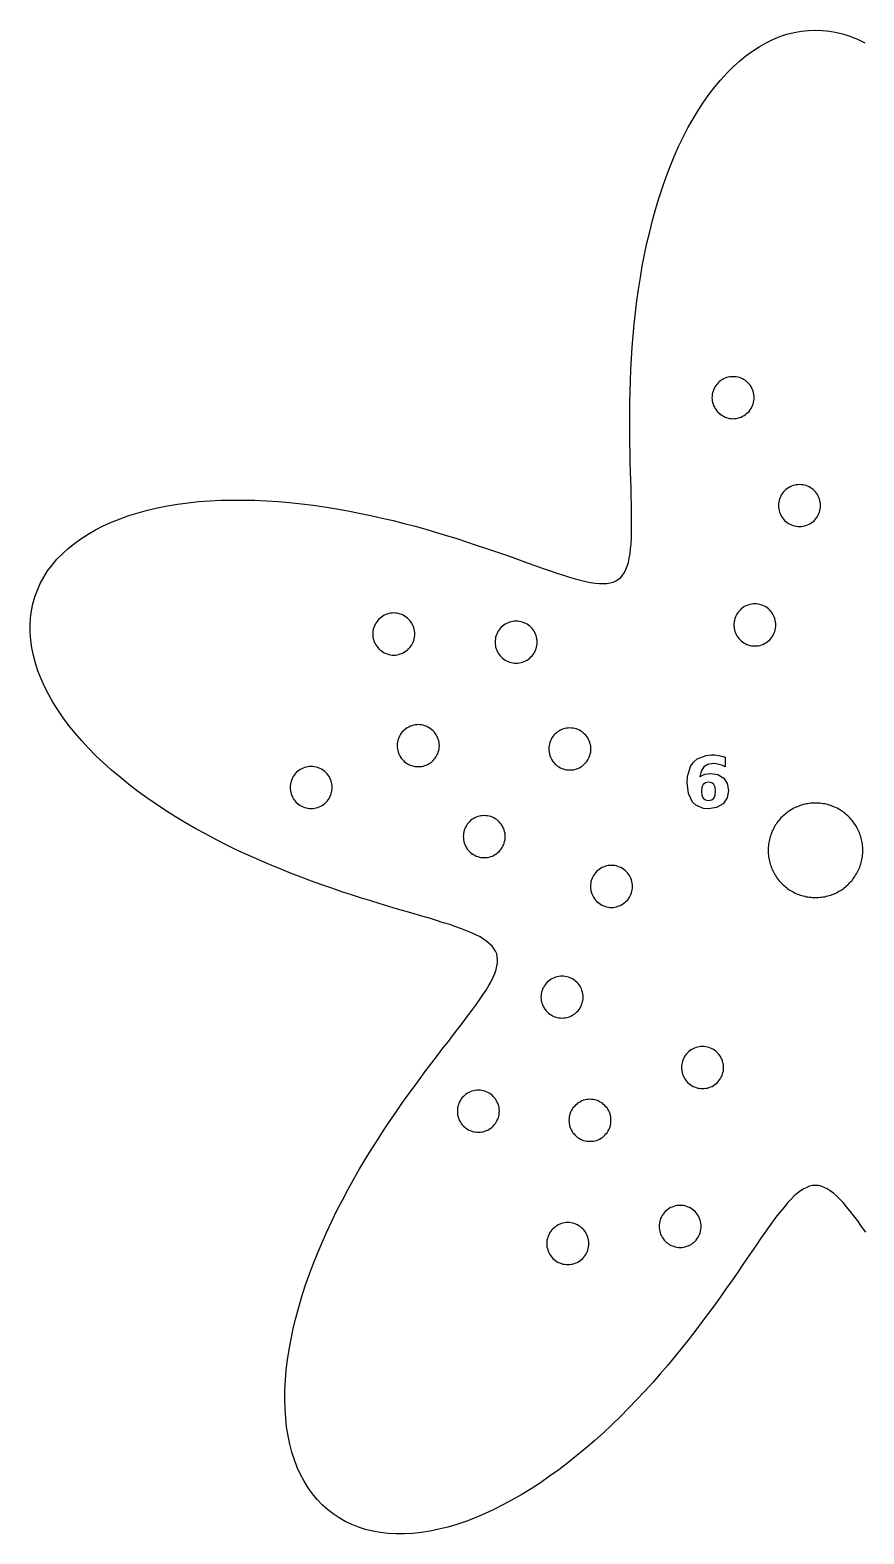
# Model space of a CAD drawing. Header units: millimetres. Extents: x 0 to 471, y 12 to 280.
# Drawn here: x 240.6 to 296.1, y 179.8 to 280 of the extents above; entities that cross this region are included whole.
import ezdxf

# ---------------------------------------------------------------- set-up
doc = ezdxf.new("R2010")
doc.units = ezdxf.units.MM
doc.layers.add('CUT', color=1, linetype='Continuous')
doc.layers.add('ENGRAVE', color=7, linetype='Continuous')

msp = doc.modelspace()

# ---------------------------------------------------------------- linework, layer by layer
at = {"layer": 'CUT'}
msp.add_lwpolyline([(296.26, 199.88), (295.99, 200.27), (295.73, 200.63), (295.47, 200.97), (295.23, 201.29), (294.99, 201.58), (294.76, 201.85), (294.54, 202.09), (294.32, 202.3), (294.11, 202.49), (293.9, 202.64), (293.7, 202.77), (293.5, 202.87), (293.3, 202.95), (293.11, 202.99), (292.91, 203), (292.72, 202.99), (292.52, 202.95), (292.33, 202.87), (292.13, 202.77), (291.92, 202.64), (291.72, 202.49), (291.5, 202.3), (291.29, 202.09), (291.07, 201.85), (290.84, 201.58), (290.6, 201.29), (290.35, 200.97), (290.1, 200.63), (289.84, 200.27), (289.56, 199.88), (289.28, 199.48), (288.99, 199.05), (288.68, 198.6), (288.36, 198.14), (288.03, 197.66), (287.69, 197.16), (287.34, 196.65), (286.97, 196.12), (286.59, 195.58), (286.2, 195.04), (285.79, 194.48), (285.37, 193.92), (284.94, 193.35), (284.49, 192.77), (284.03, 192.19), (283.56, 191.61), (283.08, 191.03), (282.58, 190.44), (282.07, 189.87), (281.55, 189.29), (281.02, 188.72), (280.47, 188.16), (279.92, 187.6), (279.36, 187.05), (278.79, 186.52), (278.21, 186), (277.62, 185.49), (277.02, 184.99), (276.42, 184.51), (275.81, 184.05), (275.2, 183.61), (274.59, 183.18), (273.97, 182.78), (273.35, 182.4), (272.72, 182.04), (272.1, 181.7), (271.48, 181.39), (270.86, 181.1), (270.25, 180.84), (269.63, 180.61), (269.03, 180.41), (268.42, 180.23), (267.83, 180.08), (267.24, 179.96), (266.66, 179.87), (266.1, 179.81), (265.54, 179.77), (264.99, 179.77), (264.46, 179.8), (263.94, 179.86), (263.44, 179.95), (262.95, 180.07), (262.48, 180.22), (262.03, 180.4), (261.59, 180.6), (261.18, 180.84), (260.78, 181.11), (260.41, 181.4), (260.05, 181.72), (259.72, 182.07), (259.41, 182.45), (259.12, 182.85), (258.86, 183.28), (258.62, 183.73), (258.4, 184.2), (258.21, 184.7), (258.04, 185.22), (257.9, 185.76), (257.78, 186.32), (257.69, 186.9), (257.63, 187.49), (257.58, 188.1), (257.57, 188.73), (257.57, 189.37), (257.61, 190.03), (257.66, 190.69), (257.74, 191.37), (257.85, 192.06), (257.98, 192.75), (258.12, 193.46), (258.3, 194.16), (258.49, 194.88), (258.7, 195.59), (258.93, 196.31), (259.19, 197.03), (259.46, 197.75), (259.74, 198.47), (260.05, 199.19), (260.36, 199.9), (260.7, 200.61), (261.04, 201.32), (261.4, 202.01), (261.77, 202.7), (262.15, 203.39), (262.53, 204.06), (262.93, 204.72), (263.33, 205.38), (263.73, 206.02), (264.14, 206.65), (264.55, 207.26), (264.96, 207.86), (265.36, 208.45), (265.77, 209.02), (266.18, 209.58), (266.58, 210.13), (266.97, 210.65), (267.35, 211.17), (267.73, 211.66), (268.1, 212.14), (268.46, 212.6), (268.8, 213.05), (269.13, 213.47), (269.44, 213.89), (269.74, 214.28), (270.03, 214.66), (270.29, 215.02), (270.54, 215.37), (270.76, 215.7), (270.97, 216.02), (271.15, 216.32), (271.31, 216.6), (271.44, 216.88), (271.55, 217.13), (271.64, 217.38), (271.7, 217.61), (271.74, 217.83), (271.74, 218.04), (271.72, 218.24), (271.68, 218.43), (271.6, 218.61), (271.5, 218.79), (271.37, 218.95), (271.21, 219.11), (271.03, 219.26), (270.81, 219.41), (270.57, 219.56), (270.3, 219.7), (270.01, 219.83), (269.68, 219.97), (269.33, 220.11), (268.95, 220.24), (268.55, 220.38), (268.12, 220.51), (267.67, 220.66), (267.2, 220.8), (266.7, 220.95), (266.18, 221.1), (265.64, 221.26), (265.08, 221.42), (264.5, 221.59), (263.91, 221.77), (263.3, 221.96), (262.67, 222.15), (262.02, 222.36), (261.37, 222.57), (260.7, 222.8), (260.03, 223.03), (259.34, 223.28), (258.65, 223.54), (257.95, 223.81), (257.25, 224.09), (256.54, 224.38), (255.83, 224.69), (255.12, 225), (254.42, 225.33), (253.71, 225.68), (253.01, 226.03), (252.32, 226.4), (251.63, 226.77), (250.96, 227.17), (250.29, 227.57), (249.63, 227.98), (248.99, 228.4), (248.37, 228.84), (247.76, 229.28), (247.16, 229.74), (246.59, 230.2), (246.03, 230.67), (245.5, 231.16), (244.99, 231.64), (244.5, 232.14), (244.04, 232.64), (243.6, 233.14), (243.19, 233.65), (242.8, 234.17), (242.45, 234.69), (242.12, 235.21), (241.83, 235.73), (241.56, 236.25), (241.33, 236.77), (241.12, 237.29), (240.95, 237.81), (240.82, 238.32), (240.71, 238.83), (240.64, 239.34), (240.6, 239.84), (240.6, 240.33), (240.63, 240.82), (240.69, 241.3), (240.79, 241.77), (240.92, 242.23), (241.09, 242.67), (241.28, 243.11), (241.51, 243.54), (241.77, 243.95), (242.07, 244.34), (242.39, 244.73), (242.75, 245.09), (243.13, 245.45), (243.55, 245.78), (243.99, 246.1), (244.46, 246.4), (244.95, 246.69), (245.47, 246.95), (246.02, 247.2), (246.59, 247.43), (247.18, 247.64), (247.79, 247.83), (248.42, 248), (249.08, 248.15), (249.75, 248.29), (250.43, 248.4), (251.13, 248.49), (251.85, 248.57), (252.57, 248.62), (253.31, 248.66), (254.06, 248.68), (254.81, 248.68), (255.58, 248.66), (256.34, 248.63), (257.12, 248.58), (257.89, 248.51), (258.67, 248.43), (259.45, 248.33), (260.22, 248.22), (261, 248.1), (261.77, 247.96), (262.53, 247.81), (263.29, 247.65), (264.05, 247.48), (264.79, 247.31), (265.52, 247.12), (266.25, 246.93), (266.96, 246.73), (267.66, 246.52), (268.34, 246.32), (269.02, 246.11), (269.67, 245.9), (270.31, 245.68), (270.94, 245.47), (271.54, 245.26), (272.13, 245.06), (272.7, 244.86), (273.25, 244.66), (273.78, 244.47), (274.29, 244.29), (274.78, 244.12), (275.24, 243.95), (275.69, 243.8), (276.12, 243.66), (276.52, 243.54), (276.91, 243.42), (277.27, 243.33), (277.61, 243.25), (277.93, 243.19), (278.23, 243.14), (278.52, 243.11), (278.78, 243.11), (279.02, 243.12), (279.24, 243.16), (279.44, 243.21), (279.62, 243.29), (279.79, 243.4), (279.94, 243.52), (280.07, 243.67), (280.19, 243.85), (280.29, 244.05), (280.38, 244.27), (280.45, 244.52), (280.51, 244.8), (280.56, 245.1), (280.6, 245.42), (280.63, 245.77), (280.65, 246.15), (280.67, 246.55), (280.67, 246.97), (280.67, 247.42), (280.66, 247.89), (280.66, 248.39), (280.64, 248.91), (280.63, 249.45), (280.61, 250.01), (280.59, 250.59), (280.58, 251.2), (280.56, 251.82), (280.55, 252.46), (280.54, 253.12), (280.54, 253.79), (280.54, 254.48), (280.55, 255.18), (280.56, 255.9), (280.59, 256.63), (280.62, 257.37), (280.66, 258.12), (280.71, 258.87), (280.77, 259.63), (280.84, 260.4), (280.92, 261.17), (281.02, 261.95), (281.13, 262.72), (281.25, 263.5), (281.38, 264.27), (281.53, 265.04), (281.69, 265.8), (281.87, 266.56), (282.06, 267.31), (282.26, 268.05), (282.48, 268.78), (282.72, 269.5), (282.97, 270.21), (283.23, 270.9), (283.51, 271.57), (283.8, 272.23), (284.1, 272.86), (284.42, 273.48), (284.76, 274.08), (285.1, 274.65), (285.46, 275.2), (285.83, 275.72), (286.21, 276.22), (286.61, 276.69), (287.01, 277.13), (287.43, 277.55), (287.85, 277.93), (288.28, 278.28), (288.72, 278.6), (289.17, 278.89), (289.62, 279.15), (290.08, 279.37), (290.55, 279.57), (291.01, 279.72), (291.49, 279.84), (291.96, 279.93), (292.44, 279.98), (292.91, 280), (293.39, 279.98), (293.87, 279.93), (294.34, 279.84), (294.81, 279.72), (295.28, 279.57), (295.75, 279.37), (296.21, 279.15)], dxfattribs=at)
for points in [[(288.79, 255.18), (288.81, 255.28), (288.82, 255.39), (288.82, 255.5), (288.82, 255.61), (288.81, 255.72), (288.79, 255.83), (288.76, 255.94), (288.72, 256.04), (288.67, 256.14), (288.62, 256.24), (288.56, 256.33), (288.49, 256.41), (288.41, 256.49), (288.33, 256.57), (288.25, 256.64), (288.16, 256.7), (288.06, 256.75), (287.96, 256.8), (287.86, 256.84), (287.75, 256.87), (287.64, 256.89), (287.53, 256.9), (287.42, 256.9), (287.32, 256.9), (287.21, 256.89), (287.1, 256.87), (286.99, 256.84), (286.89, 256.8), (286.79, 256.75), (286.69, 256.7), (286.6, 256.64), (286.52, 256.57), (286.43, 256.49), (286.36, 256.41), (286.29, 256.33), (286.23, 256.24), (286.18, 256.14), (286.13, 256.04), (286.09, 255.94), (286.06, 255.83), (286.04, 255.72), (286.03, 255.61), (286.02, 255.5), (286.03, 255.39), (286.04, 255.28), (286.06, 255.18), (286.09, 255.07), (286.13, 254.97), (286.18, 254.87), (286.23, 254.77), (286.29, 254.68), (286.36, 254.59), (286.43, 254.51), (286.52, 254.44), (286.6, 254.37), (286.69, 254.31), (286.79, 254.26), (286.89, 254.21), (286.99, 254.17), (287.1, 254.14), (287.21, 254.12), (287.32, 254.11), (287.42, 254.1), (287.53, 254.11), (287.64, 254.12), (287.75, 254.14), (287.86, 254.17), (287.96, 254.21), (288.06, 254.26), (288.16, 254.31), (288.25, 254.37), (288.33, 254.44), (288.41, 254.51), (288.49, 254.59), (288.56, 254.68), (288.62, 254.77), (288.67, 254.87), (288.72, 254.97), (288.76, 255.07), (288.79, 255.18)], [(293.18, 247.88), (293.21, 247.98), (293.23, 248.09), (293.25, 248.2), (293.25, 248.31), (293.25, 248.42), (293.23, 248.53), (293.21, 248.64), (293.18, 248.74), (293.14, 248.84), (293.1, 248.94), (293.04, 249.04), (292.98, 249.13), (292.92, 249.22), (292.84, 249.3), (292.76, 249.37), (292.67, 249.44), (292.58, 249.5), (292.49, 249.56), (292.39, 249.6), (292.28, 249.64), (292.18, 249.67), (292.07, 249.69), (291.96, 249.7), (291.85, 249.71), (291.74, 249.7), (291.63, 249.69), (291.52, 249.67), (291.42, 249.64), (291.32, 249.6), (291.22, 249.56), (291.12, 249.5), (291.03, 249.44), (290.94, 249.37), (290.86, 249.3), (290.79, 249.22), (290.72, 249.13), (290.66, 249.04), (290.6, 248.94), (290.56, 248.84), (290.52, 248.74), (290.49, 248.64), (290.47, 248.53), (290.46, 248.42), (290.45, 248.31), (290.46, 248.2), (290.47, 248.09), (290.49, 247.98), (290.52, 247.88), (290.56, 247.77), (290.6, 247.67), (290.66, 247.58), (290.72, 247.49), (290.79, 247.4), (290.86, 247.32), (290.94, 247.24), (291.03, 247.18), (291.12, 247.11), (291.22, 247.06), (291.32, 247.02), (291.42, 246.98), (291.52, 246.95), (291.63, 246.93), (291.74, 246.91), (291.85, 246.91), (291.96, 246.91), (292.07, 246.93), (292.18, 246.95), (292.28, 246.98), (292.39, 247.02), (292.49, 247.06), (292.58, 247.11), (292.67, 247.18), (292.76, 247.24), (292.84, 247.32), (292.92, 247.4), (292.98, 247.49), (293.04, 247.58), (293.1, 247.67), (293.14, 247.77), (293.18, 247.88)], [(290.21, 239.92), (290.24, 240.03), (290.26, 240.13), (290.27, 240.24), (290.28, 240.35), (290.27, 240.46), (290.26, 240.57), (290.24, 240.68), (290.21, 240.79), (290.17, 240.89), (290.12, 240.99), (290.07, 241.08), (290.01, 241.18), (289.94, 241.26), (289.87, 241.34), (289.79, 241.42), (289.7, 241.49), (289.61, 241.55), (289.51, 241.6), (289.41, 241.65), (289.31, 241.68), (289.2, 241.71), (289.09, 241.74), (288.99, 241.75), (288.88, 241.75), (288.77, 241.75), (288.66, 241.74), (288.55, 241.71), (288.44, 241.68), (288.34, 241.65), (288.24, 241.6), (288.14, 241.55), (288.05, 241.49), (287.97, 241.42), (287.89, 241.34), (287.81, 241.26), (287.74, 241.18), (287.68, 241.08), (287.63, 240.99), (287.58, 240.89), (287.54, 240.79), (287.51, 240.68), (287.49, 240.57), (287.48, 240.46), (287.48, 240.35), (287.48, 240.24), (287.49, 240.13), (287.51, 240.03), (287.54, 239.92), (287.58, 239.82), (287.63, 239.72), (287.68, 239.62), (287.74, 239.53), (287.81, 239.44), (287.89, 239.36), (287.97, 239.29), (288.05, 239.22), (288.14, 239.16), (288.24, 239.11), (288.34, 239.06), (288.44, 239.02), (288.55, 238.99), (288.66, 238.97), (288.77, 238.96), (288.88, 238.95), (288.99, 238.96), (289.09, 238.97), (289.2, 238.99), (289.31, 239.02), (289.41, 239.06), (289.51, 239.11), (289.61, 239.16), (289.7, 239.22), (289.79, 239.29), (289.87, 239.36), (289.94, 239.44), (290.01, 239.53), (290.07, 239.62), (290.12, 239.72), (290.17, 239.82), (290.21, 239.92)], [(266.15, 239.32), (266.18, 239.42), (266.21, 239.53), (266.22, 239.64), (266.22, 239.75), (266.22, 239.86), (266.21, 239.97), (266.18, 240.08), (266.15, 240.18), (266.12, 240.28), (266.07, 240.38), (266.02, 240.48), (265.96, 240.57), (265.89, 240.66), (265.81, 240.74), (265.73, 240.81), (265.65, 240.88), (265.55, 240.94), (265.46, 241), (265.36, 241.04), (265.26, 241.08), (265.15, 241.11), (265.04, 241.13), (264.93, 241.14), (264.82, 241.15), (264.71, 241.14), (264.6, 241.13), (264.5, 241.11), (264.39, 241.08), (264.29, 241.04), (264.19, 241), (264.09, 240.94), (264, 240.88), (263.91, 240.81), (263.83, 240.74), (263.76, 240.66), (263.69, 240.57), (263.63, 240.48), (263.58, 240.38), (263.53, 240.28), (263.49, 240.18), (263.46, 240.08), (263.44, 239.97), (263.43, 239.86), (263.42, 239.75), (263.43, 239.64), (263.44, 239.53), (263.46, 239.42), (263.49, 239.32), (263.53, 239.21), (263.58, 239.11), (263.63, 239.02), (263.69, 238.93), (263.76, 238.84), (263.83, 238.76), (263.91, 238.68), (264, 238.62), (264.09, 238.56), (264.19, 238.5), (264.29, 238.46), (264.39, 238.42), (264.5, 238.39), (264.6, 238.37), (264.71, 238.35), (264.82, 238.35), (264.93, 238.35), (265.04, 238.37), (265.15, 238.39), (265.26, 238.42), (265.36, 238.46), (265.46, 238.5), (265.55, 238.56), (265.65, 238.62), (265.73, 238.68), (265.81, 238.76), (265.89, 238.84), (265.96, 238.93), (266.02, 239.02), (266.07, 239.11), (266.12, 239.21), (266.15, 239.32)], [(274.3, 238.77), (274.33, 238.88), (274.36, 238.99), (274.37, 239.1), (274.37, 239.21), (274.37, 239.32), (274.36, 239.43), (274.33, 239.53), (274.3, 239.64), (274.27, 239.74), (274.22, 239.84), (274.17, 239.94), (274.11, 240.03), (274.04, 240.12), (273.96, 240.2), (273.88, 240.27), (273.8, 240.34), (273.7, 240.4), (273.61, 240.46), (273.51, 240.5), (273.41, 240.54), (273.3, 240.57), (273.19, 240.59), (273.08, 240.6), (272.97, 240.61), (272.86, 240.6), (272.75, 240.59), (272.65, 240.57), (272.54, 240.54), (272.44, 240.5), (272.34, 240.46), (272.24, 240.4), (272.15, 240.34), (272.06, 240.27), (271.98, 240.2), (271.91, 240.12), (271.84, 240.03), (271.78, 239.94), (271.73, 239.84), (271.68, 239.74), (271.64, 239.64), (271.61, 239.53), (271.59, 239.43), (271.58, 239.32), (271.57, 239.21), (271.58, 239.1), (271.59, 238.99), (271.61, 238.88), (271.64, 238.77), (271.68, 238.67), (271.73, 238.57), (271.78, 238.48), (271.84, 238.38), (271.91, 238.3), (271.98, 238.22), (272.06, 238.14), (272.15, 238.07), (272.24, 238.01), (272.34, 237.96), (272.44, 237.91), (272.54, 237.88), (272.65, 237.85), (272.75, 237.82), (272.86, 237.81), (272.97, 237.81), (273.08, 237.81), (273.19, 237.82), (273.3, 237.85), (273.41, 237.88), (273.51, 237.91), (273.61, 237.96), (273.7, 238.01), (273.8, 238.07), (273.88, 238.14), (273.96, 238.22), (274.04, 238.3), (274.11, 238.38), (274.17, 238.48), (274.22, 238.57), (274.27, 238.67), (274.3, 238.77)], [(267.79, 231.87), (267.82, 231.98), (267.84, 232.09), (267.85, 232.2), (267.86, 232.31), (267.85, 232.42), (267.84, 232.53), (267.82, 232.63), (267.79, 232.74), (267.75, 232.84), (267.7, 232.94), (267.65, 233.04), (267.59, 233.13), (267.52, 233.22), (267.45, 233.3), (267.37, 233.37), (267.28, 233.44), (267.19, 233.5), (267.09, 233.55), (266.99, 233.6), (266.89, 233.64), (266.78, 233.67), (266.68, 233.69), (266.57, 233.7), (266.46, 233.71), (266.35, 233.7), (266.24, 233.69), (266.13, 233.67), (266.02, 233.64), (265.92, 233.6), (265.82, 233.55), (265.72, 233.5), (265.63, 233.44), (265.55, 233.37), (265.47, 233.3), (265.39, 233.22), (265.32, 233.13), (265.26, 233.04), (265.21, 232.94), (265.16, 232.84), (265.12, 232.74), (265.09, 232.63), (265.07, 232.53), (265.06, 232.42), (265.06, 232.31), (265.06, 232.2), (265.07, 232.09), (265.09, 231.98), (265.12, 231.87), (265.16, 231.77), (265.21, 231.67), (265.26, 231.58), (265.32, 231.48), (265.39, 231.4), (265.47, 231.32), (265.55, 231.24), (265.63, 231.17), (265.72, 231.11), (265.82, 231.06), (265.92, 231.01), (266.02, 230.98), (266.13, 230.95), (266.24, 230.92), (266.35, 230.91), (266.46, 230.91), (266.57, 230.91), (266.68, 230.92), (266.78, 230.95), (266.89, 230.98), (266.99, 231.01), (267.09, 231.06), (267.19, 231.11), (267.28, 231.17), (267.37, 231.24), (267.45, 231.32), (267.52, 231.4), (267.59, 231.48), (267.65, 231.58), (267.7, 231.67), (267.75, 231.77), (267.79, 231.87)], [(277.88, 231.65), (277.91, 231.76), (277.94, 231.87), (277.95, 231.98), (277.95, 232.09), (277.95, 232.2), (277.94, 232.31), (277.91, 232.41), (277.88, 232.52), (277.85, 232.62), (277.8, 232.72), (277.75, 232.82), (277.69, 232.91), (277.62, 233), (277.54, 233.08), (277.46, 233.15), (277.38, 233.22), (277.28, 233.28), (277.19, 233.33), (277.09, 233.38), (276.99, 233.42), (276.88, 233.45), (276.77, 233.47), (276.66, 233.48), (276.55, 233.49), (276.44, 233.48), (276.33, 233.47), (276.23, 233.45), (276.12, 233.42), (276.02, 233.38), (275.92, 233.33), (275.82, 233.28), (275.73, 233.22), (275.64, 233.15), (275.56, 233.08), (275.49, 233), (275.42, 232.91), (275.36, 232.82), (275.31, 232.72), (275.26, 232.62), (275.22, 232.52), (275.19, 232.41), (275.17, 232.31), (275.16, 232.2), (275.15, 232.09), (275.16, 231.98), (275.17, 231.87), (275.19, 231.76), (275.22, 231.65), (275.26, 231.55), (275.31, 231.45), (275.36, 231.36), (275.42, 231.26), (275.49, 231.18), (275.56, 231.1), (275.64, 231.02), (275.73, 230.95), (275.82, 230.89), (275.92, 230.84), (276.02, 230.79), (276.12, 230.76), (276.23, 230.73), (276.33, 230.7), (276.44, 230.69), (276.55, 230.69), (276.66, 230.69), (276.77, 230.7), (276.88, 230.73), (276.99, 230.76), (277.09, 230.79), (277.19, 230.84), (277.28, 230.89), (277.38, 230.95), (277.46, 231.02), (277.54, 231.1), (277.62, 231.18), (277.69, 231.26), (277.75, 231.36), (277.8, 231.45), (277.85, 231.55), (277.88, 231.65)], [(260.65, 229.09), (260.68, 229.19), (260.7, 229.3), (260.72, 229.41), (260.72, 229.52), (260.72, 229.63), (260.7, 229.74), (260.68, 229.85), (260.65, 229.95), (260.62, 230.06), (260.57, 230.16), (260.52, 230.25), (260.45, 230.34), (260.39, 230.43), (260.31, 230.51), (260.23, 230.58), (260.14, 230.65), (260.05, 230.71), (259.96, 230.77), (259.86, 230.81), (259.75, 230.85), (259.65, 230.88), (259.54, 230.9), (259.43, 230.92), (259.32, 230.92), (259.21, 230.92), (259.1, 230.9), (259, 230.88), (258.89, 230.85), (258.79, 230.81), (258.69, 230.77), (258.59, 230.71), (258.5, 230.65), (258.41, 230.58), (258.33, 230.51), (258.26, 230.43), (258.19, 230.34), (258.13, 230.25), (258.07, 230.16), (258.03, 230.06), (257.99, 229.95), (257.96, 229.85), (257.94, 229.74), (257.93, 229.63), (257.92, 229.52), (257.93, 229.41), (257.94, 229.3), (257.96, 229.19), (257.99, 229.09), (258.03, 228.98), (258.07, 228.88), (258.13, 228.79), (258.19, 228.7), (258.26, 228.61), (258.33, 228.53), (258.41, 228.46), (258.5, 228.39), (258.59, 228.33), (258.69, 228.27), (258.79, 228.23), (258.89, 228.19), (259, 228.16), (259.1, 228.14), (259.21, 228.12), (259.32, 228.12), (259.43, 228.12), (259.54, 228.14), (259.65, 228.16), (259.75, 228.19), (259.86, 228.23), (259.96, 228.27), (260.05, 228.33), (260.14, 228.39), (260.23, 228.46), (260.31, 228.53), (260.39, 228.61), (260.45, 228.7), (260.52, 228.79), (260.57, 228.88), (260.62, 228.98), (260.65, 229.09)], [(272.18, 225.81), (272.21, 225.92), (272.24, 226.03), (272.25, 226.14), (272.25, 226.25), (272.25, 226.36), (272.24, 226.46), (272.21, 226.57), (272.18, 226.68), (272.15, 226.78), (272.1, 226.88), (272.05, 226.98), (271.98, 227.07), (271.92, 227.15), (271.84, 227.24), (271.76, 227.31), (271.68, 227.38), (271.58, 227.44), (271.49, 227.49), (271.39, 227.54), (271.28, 227.58), (271.18, 227.61), (271.07, 227.63), (270.96, 227.64), (270.85, 227.65), (270.74, 227.64), (270.63, 227.63), (270.53, 227.61), (270.42, 227.58), (270.32, 227.54), (270.22, 227.49), (270.12, 227.44), (270.03, 227.38), (269.94, 227.31), (269.86, 227.24), (269.79, 227.15), (269.72, 227.07), (269.66, 226.98), (269.6, 226.88), (269.56, 226.78), (269.52, 226.68), (269.49, 226.57), (269.47, 226.46), (269.46, 226.36), (269.45, 226.25), (269.46, 226.14), (269.47, 226.03), (269.49, 225.92), (269.52, 225.81), (269.56, 225.71), (269.6, 225.61), (269.66, 225.51), (269.72, 225.42), (269.79, 225.34), (269.86, 225.26), (269.94, 225.18), (270.03, 225.11), (270.12, 225.05), (270.22, 225), (270.32, 224.95), (270.42, 224.91), (270.53, 224.88), (270.63, 224.86), (270.74, 224.85), (270.85, 224.85), (270.96, 224.85), (271.07, 224.86), (271.18, 224.88), (271.28, 224.91), (271.39, 224.95), (271.49, 225), (271.58, 225.05), (271.68, 225.11), (271.76, 225.18), (271.84, 225.26), (271.92, 225.34), (271.98, 225.42), (272.05, 225.51), (272.1, 225.61), (272.15, 225.71), (272.18, 225.81)], [(296.06, 225.54), (296.05, 225.64), (296.04, 225.74), (296.02, 225.85), (296, 225.95), (295.98, 226.05), (295.96, 226.15), (295.93, 226.25), (295.9, 226.35), (295.86, 226.44), (295.82, 226.54), (295.78, 226.63), (295.74, 226.73), (295.69, 226.82), (295.64, 226.91), (295.59, 227), (295.53, 227.08), (295.47, 227.17), (295.41, 227.25), (295.35, 227.33), (295.28, 227.41), (295.21, 227.49), (295.14, 227.56), (295.07, 227.63), (294.99, 227.7), (294.91, 227.77), (294.83, 227.83), (294.75, 227.89), (294.66, 227.95), (294.58, 228.01), (294.49, 228.06), (294.4, 228.11), (294.31, 228.16), (294.21, 228.2), (294.12, 228.24), (294.02, 228.28), (293.93, 228.32), (293.83, 228.35), (293.73, 228.38), (293.63, 228.4), (293.53, 228.42), (293.43, 228.44), (293.32, 228.46), (293.22, 228.47), (293.12, 228.48), (293.02, 228.48), (292.91, 228.48), (292.81, 228.48), (292.71, 228.48), (292.6, 228.47), (292.5, 228.46), (292.4, 228.44), (292.3, 228.42), (292.2, 228.4), (292.1, 228.38), (292, 228.35), (291.9, 228.32), (291.8, 228.28), (291.71, 228.24), (291.61, 228.2), (291.52, 228.16), (291.43, 228.11), (291.34, 228.06), (291.25, 228.01), (291.16, 227.95), (291.08, 227.89), (291, 227.83), (290.92, 227.77), (290.84, 227.7), (290.76, 227.63), (290.69, 227.56), (290.61, 227.49), (290.55, 227.41), (290.48, 227.33), (290.41, 227.25), (290.35, 227.17), (290.29, 227.08), (290.24, 227), (290.19, 226.91), (290.14, 226.82), (290.09, 226.73), (290.04, 226.63), (290, 226.54), (289.97, 226.44), (289.93, 226.35), (289.9, 226.25), (289.87, 226.15), (289.85, 226.05), (289.82, 225.95), (289.81, 225.85), (289.79, 225.74), (289.78, 225.64), (289.77, 225.54), (289.77, 225.44), (289.76, 225.33), (289.77, 225.23), (289.77, 225.13), (289.78, 225.02), (289.79, 224.92), (289.81, 224.82), (289.82, 224.72), (289.85, 224.62), (289.87, 224.52), (289.9, 224.42), (289.93, 224.32), (289.97, 224.22), (290, 224.13), (290.04, 224.03), (290.09, 223.94), (290.14, 223.85), (290.19, 223.76), (290.24, 223.67), (290.29, 223.58), (290.35, 223.5), (290.41, 223.42), (290.48, 223.33), (290.55, 223.26), (290.61, 223.18), (290.69, 223.11), (290.76, 223.03), (290.84, 222.97), (290.92, 222.9), (291, 222.83), (291.08, 222.77), (291.16, 222.71), (291.25, 222.66), (291.34, 222.61), (291.43, 222.56), (291.52, 222.51), (291.61, 222.46), (291.71, 222.42), (291.8, 222.39), (291.9, 222.35), (292, 222.32), (292.1, 222.29), (292.2, 222.27), (292.3, 222.24), (292.4, 222.23), (292.5, 222.21), (292.6, 222.2), (292.71, 222.19), (292.81, 222.19), (292.91, 222.18), (293.02, 222.19), (293.12, 222.19), (293.22, 222.2), (293.32, 222.21), (293.43, 222.23), (293.53, 222.24), (293.63, 222.27), (293.73, 222.29), (293.83, 222.32), (293.93, 222.35), (294.02, 222.39), (294.12, 222.42), (294.21, 222.46), (294.31, 222.51), (294.4, 222.56), (294.49, 222.61), (294.58, 222.66), (294.66, 222.71), (294.75, 222.77), (294.83, 222.83), (294.91, 222.9), (294.99, 222.97), (295.07, 223.03), (295.14, 223.11), (295.21, 223.18), (295.28, 223.26), (295.35, 223.33), (295.41, 223.42), (295.47, 223.5), (295.53, 223.58), (295.59, 223.67), (295.64, 223.76), (295.69, 223.85), (295.74, 223.94), (295.78, 224.03), (295.82, 224.13), (295.86, 224.22), (295.9, 224.32), (295.93, 224.42), (295.96, 224.52), (295.98, 224.62), (296, 224.72), (296.02, 224.82), (296.04, 224.92), (296.05, 225.02), (296.06, 225.13), (296.06, 225.23), (296.06, 225.33), (296.06, 225.44), (296.06, 225.54)], [(280.69, 222.6), (280.71, 222.71), (280.72, 222.82), (280.72, 222.93), (280.72, 223.04), (280.71, 223.15), (280.69, 223.26), (280.66, 223.36), (280.62, 223.47), (280.57, 223.57), (280.52, 223.66), (280.46, 223.75), (280.39, 223.84), (280.31, 223.92), (280.23, 223.99), (280.15, 224.06), (280.06, 224.12), (279.96, 224.18), (279.86, 224.22), (279.76, 224.26), (279.65, 224.29), (279.54, 224.31), (279.43, 224.33), (279.32, 224.33), (279.21, 224.33), (279.11, 224.31), (279, 224.29), (278.89, 224.26), (278.79, 224.22), (278.69, 224.18), (278.59, 224.12), (278.5, 224.06), (278.42, 223.99), (278.33, 223.92), (278.26, 223.84), (278.19, 223.75), (278.13, 223.66), (278.08, 223.57), (278.03, 223.47), (277.99, 223.36), (277.96, 223.26), (277.94, 223.15), (277.93, 223.04), (277.92, 222.93), (277.93, 222.82), (277.94, 222.71), (277.96, 222.6), (277.99, 222.5), (278.03, 222.39), (278.08, 222.29), (278.13, 222.2), (278.19, 222.11), (278.26, 222.02), (278.33, 221.94), (278.42, 221.87), (278.5, 221.8), (278.59, 221.74), (278.69, 221.68), (278.79, 221.64), (278.89, 221.6), (279, 221.57), (279.11, 221.55), (279.21, 221.53), (279.32, 221.53), (279.43, 221.53), (279.54, 221.55), (279.65, 221.57), (279.76, 221.6), (279.86, 221.64), (279.96, 221.68), (280.06, 221.74), (280.15, 221.8), (280.23, 221.87), (280.31, 221.94), (280.39, 222.02), (280.46, 222.11), (280.52, 222.2), (280.57, 222.29), (280.62, 222.39), (280.66, 222.5), (280.69, 222.6)], [(277.36, 215.12), (277.39, 215.22), (277.42, 215.33), (277.43, 215.44), (277.43, 215.55), (277.43, 215.66), (277.42, 215.77), (277.39, 215.88), (277.36, 215.98), (277.33, 216.09), (277.28, 216.19), (277.23, 216.28), (277.17, 216.37), (277.1, 216.46), (277.02, 216.54), (276.94, 216.62), (276.86, 216.68), (276.76, 216.74), (276.67, 216.8), (276.57, 216.84), (276.47, 216.88), (276.36, 216.91), (276.25, 216.93), (276.14, 216.95), (276.03, 216.95), (275.92, 216.95), (275.81, 216.93), (275.71, 216.91), (275.6, 216.88), (275.5, 216.84), (275.4, 216.8), (275.3, 216.74), (275.21, 216.68), (275.12, 216.62), (275.04, 216.54), (274.97, 216.46), (274.9, 216.37), (274.84, 216.28), (274.79, 216.19), (274.74, 216.09), (274.7, 215.98), (274.67, 215.88), (274.65, 215.77), (274.64, 215.66), (274.63, 215.55), (274.64, 215.44), (274.65, 215.33), (274.67, 215.22), (274.7, 215.12), (274.74, 215.02), (274.79, 214.92), (274.84, 214.82), (274.9, 214.73), (274.97, 214.64), (275.04, 214.56), (275.12, 214.49), (275.21, 214.42), (275.3, 214.36), (275.4, 214.3), (275.5, 214.26), (275.6, 214.22), (275.71, 214.19), (275.81, 214.17), (275.92, 214.16), (276.03, 214.15), (276.14, 214.16), (276.25, 214.17), (276.36, 214.19), (276.47, 214.22), (276.57, 214.26), (276.67, 214.3), (276.76, 214.36), (276.86, 214.42), (276.94, 214.49), (277.02, 214.56), (277.1, 214.64), (277.17, 214.73), (277.23, 214.82), (277.28, 214.92), (277.33, 215.02), (277.36, 215.12)], [(286.72, 210.42), (286.75, 210.52), (286.78, 210.63), (286.79, 210.74), (286.79, 210.85), (286.79, 210.96), (286.78, 211.07), (286.75, 211.18), (286.72, 211.28), (286.69, 211.39), (286.64, 211.49), (286.59, 211.58), (286.52, 211.67), (286.46, 211.76), (286.38, 211.84), (286.3, 211.92), (286.22, 211.98), (286.12, 212.05), (286.03, 212.1), (285.93, 212.14), (285.82, 212.18), (285.72, 212.21), (285.61, 212.23), (285.5, 212.25), (285.39, 212.25), (285.28, 212.25), (285.17, 212.23), (285.07, 212.21), (284.96, 212.18), (284.86, 212.14), (284.76, 212.1), (284.66, 212.05), (284.57, 211.98), (284.48, 211.92), (284.4, 211.84), (284.33, 211.76), (284.26, 211.67), (284.2, 211.58), (284.14, 211.49), (284.1, 211.39), (284.06, 211.28), (284.03, 211.18), (284.01, 211.07), (284, 210.96), (283.99, 210.85), (284, 210.74), (284.01, 210.63), (284.03, 210.52), (284.06, 210.42), (284.1, 210.32), (284.14, 210.22), (284.2, 210.12), (284.26, 210.03), (284.33, 209.94), (284.4, 209.86), (284.48, 209.79), (284.57, 209.72), (284.66, 209.66), (284.76, 209.6), (284.86, 209.56), (284.96, 209.52), (285.07, 209.49), (285.17, 209.47), (285.28, 209.46), (285.39, 209.45), (285.5, 209.46), (285.61, 209.47), (285.72, 209.49), (285.82, 209.52), (285.93, 209.56), (286.03, 209.6), (286.12, 209.66), (286.22, 209.72), (286.3, 209.79), (286.38, 209.86), (286.46, 209.94), (286.52, 210.03), (286.59, 210.12), (286.64, 210.22), (286.69, 210.32), (286.72, 210.42)], [(271.82, 207.61), (271.84, 207.72), (271.85, 207.83), (271.86, 207.94), (271.85, 208.05), (271.84, 208.16), (271.82, 208.27), (271.79, 208.37), (271.75, 208.48), (271.7, 208.58), (271.65, 208.67), (271.59, 208.76), (271.52, 208.85), (271.45, 208.93), (271.37, 209.01), (271.28, 209.07), (271.19, 209.14), (271.09, 209.19), (270.99, 209.24), (270.89, 209.27), (270.78, 209.3), (270.68, 209.32), (270.57, 209.34), (270.46, 209.34), (270.35, 209.34), (270.24, 209.32), (270.13, 209.3), (270.02, 209.27), (269.92, 209.24), (269.82, 209.19), (269.73, 209.14), (269.63, 209.07), (269.55, 209.01), (269.47, 208.93), (269.39, 208.85), (269.32, 208.76), (269.26, 208.67), (269.21, 208.58), (269.16, 208.48), (269.13, 208.37), (269.1, 208.27), (269.07, 208.16), (269.06, 208.05), (269.06, 207.94), (269.06, 207.83), (269.07, 207.72), (269.1, 207.61), (269.13, 207.51), (269.16, 207.41), (269.21, 207.31), (269.26, 207.21), (269.32, 207.12), (269.39, 207.03), (269.47, 206.95), (269.55, 206.88), (269.63, 206.81), (269.73, 206.75), (269.82, 206.69), (269.92, 206.65), (270.02, 206.61), (270.13, 206.58), (270.24, 206.56), (270.35, 206.55), (270.46, 206.54), (270.57, 206.55), (270.68, 206.56), (270.78, 206.58), (270.89, 206.61), (270.99, 206.65), (271.09, 206.69), (271.19, 206.75), (271.28, 206.81), (271.37, 206.88), (271.45, 206.95), (271.52, 207.03), (271.59, 207.12), (271.65, 207.21), (271.7, 207.31), (271.75, 207.41), (271.79, 207.51), (271.82, 207.61)], [(279.23, 206.9), (279.26, 207.01), (279.28, 207.12), (279.29, 207.23), (279.29, 207.34), (279.29, 207.45), (279.28, 207.55), (279.26, 207.66), (279.23, 207.77), (279.19, 207.87), (279.14, 207.97), (279.09, 208.07), (279.03, 208.16), (278.96, 208.24), (278.88, 208.33), (278.8, 208.4), (278.72, 208.47), (278.63, 208.53), (278.53, 208.58), (278.43, 208.63), (278.33, 208.67), (278.22, 208.7), (278.11, 208.72), (278, 208.73), (277.89, 208.74), (277.78, 208.73), (277.68, 208.72), (277.57, 208.7), (277.46, 208.67), (277.36, 208.63), (277.26, 208.58), (277.16, 208.53), (277.07, 208.47), (276.99, 208.4), (276.9, 208.33), (276.83, 208.24), (276.76, 208.16), (276.7, 208.07), (276.65, 207.97), (276.6, 207.87), (276.56, 207.77), (276.53, 207.66), (276.51, 207.55), (276.5, 207.45), (276.49, 207.34), (276.5, 207.23), (276.51, 207.12), (276.53, 207.01), (276.56, 206.9), (276.6, 206.8), (276.65, 206.7), (276.7, 206.6), (276.76, 206.51), (276.83, 206.43), (276.9, 206.35), (276.99, 206.27), (277.07, 206.2), (277.16, 206.14), (277.26, 206.09), (277.36, 206.04), (277.46, 206), (277.57, 205.97), (277.68, 205.95), (277.78, 205.94), (277.89, 205.94), (278, 205.94), (278.11, 205.95), (278.22, 205.97), (278.33, 206), (278.43, 206.04), (278.53, 206.09), (278.63, 206.14), (278.72, 206.2), (278.8, 206.27), (278.88, 206.35), (278.96, 206.43), (279.03, 206.51), (279.09, 206.6), (279.14, 206.7), (279.19, 206.8), (279.23, 206.9)], [(285.23, 199.84), (285.26, 199.94), (285.28, 200.05), (285.29, 200.16), (285.3, 200.27), (285.29, 200.38), (285.28, 200.49), (285.26, 200.6), (285.23, 200.7), (285.19, 200.8), (285.15, 200.9), (285.09, 201), (285.03, 201.09), (284.96, 201.18), (284.89, 201.26), (284.81, 201.33), (284.72, 201.4), (284.63, 201.46), (284.53, 201.52), (284.43, 201.56), (284.33, 201.6), (284.23, 201.63), (284.12, 201.65), (284.01, 201.66), (283.9, 201.67), (283.79, 201.66), (283.68, 201.65), (283.57, 201.63), (283.47, 201.6), (283.36, 201.56), (283.26, 201.52), (283.17, 201.46), (283.08, 201.4), (282.99, 201.33), (282.91, 201.26), (282.83, 201.18), (282.77, 201.09), (282.7, 201), (282.65, 200.9), (282.6, 200.8), (282.57, 200.7), (282.54, 200.6), (282.52, 200.49), (282.5, 200.38), (282.5, 200.27), (282.5, 200.16), (282.52, 200.05), (282.54, 199.94), (282.57, 199.84), (282.6, 199.73), (282.65, 199.63), (282.7, 199.54), (282.77, 199.45), (282.83, 199.36), (282.91, 199.28), (282.99, 199.2), (283.08, 199.14), (283.17, 199.07), (283.26, 199.02), (283.36, 198.98), (283.47, 198.94), (283.57, 198.91), (283.68, 198.89), (283.79, 198.87), (283.9, 198.87), (284.01, 198.87), (284.12, 198.89), (284.23, 198.91), (284.33, 198.94), (284.43, 198.98), (284.53, 199.02), (284.63, 199.07), (284.72, 199.14), (284.81, 199.2), (284.89, 199.28), (284.96, 199.36), (285.03, 199.45), (285.09, 199.54), (285.15, 199.63), (285.19, 199.73), (285.23, 199.84)], [(277.78, 198.79), (277.8, 198.9), (277.81, 199.01), (277.82, 199.12), (277.81, 199.23), (277.8, 199.34), (277.78, 199.45), (277.75, 199.55), (277.71, 199.66), (277.67, 199.76), (277.61, 199.85), (277.55, 199.94), (277.48, 200.03), (277.41, 200.11), (277.33, 200.18), (277.24, 200.25), (277.15, 200.31), (277.05, 200.37), (276.95, 200.41), (276.85, 200.45), (276.74, 200.48), (276.64, 200.5), (276.53, 200.52), (276.42, 200.52), (276.31, 200.52), (276.2, 200.5), (276.09, 200.48), (275.99, 200.45), (275.88, 200.41), (275.78, 200.37), (275.69, 200.31), (275.59, 200.25), (275.51, 200.18), (275.43, 200.11), (275.35, 200.03), (275.29, 199.94), (275.22, 199.85), (275.17, 199.76), (275.12, 199.66), (275.09, 199.55), (275.06, 199.45), (275.03, 199.34), (275.02, 199.23), (275.02, 199.12), (275.02, 199.01), (275.03, 198.9), (275.06, 198.79), (275.09, 198.69), (275.12, 198.58), (275.17, 198.48), (275.22, 198.39), (275.29, 198.3), (275.35, 198.21), (275.43, 198.13), (275.51, 198.06), (275.59, 197.99), (275.69, 197.93), (275.78, 197.87), (275.88, 197.83), (275.99, 197.79), (276.09, 197.76), (276.2, 197.74), (276.31, 197.72), (276.42, 197.72), (276.53, 197.72), (276.64, 197.74), (276.74, 197.76), (276.85, 197.79), (276.95, 197.83), (277.05, 197.87), (277.15, 197.93), (277.24, 197.99), (277.33, 198.06), (277.41, 198.13), (277.48, 198.21), (277.55, 198.3), (277.61, 198.39), (277.67, 198.48), (277.71, 198.58), (277.75, 198.69), (277.78, 198.79)]]:
    msp.add_lwpolyline(points, close=True, dxfattribs=at)
at = {"layer": 'ENGRAVE'}
for points in [[(286.48, 231.06), (286.29, 231.1), (286.1, 231.11), (285.74, 231.05), (285.47, 230.89), (285.3, 230.61), (285.21, 230.23), (285.37, 230.33), (285.55, 230.4), (285.73, 230.44), (285.94, 230.46), (286.42, 230.38), (286.8, 230.14), (287.04, 229.78), (287.12, 229.33), (287.03, 228.82), (286.76, 228.43), (286.33, 228.18), (285.78, 228.1), (285.46, 228.12), (284.94, 228.35), (284.73, 228.55), (284.45, 229.11), (284.36, 229.85), (284.39, 230.26), (284.6, 230.93), (284.79, 231.2), (285.03, 231.42), (285.63, 231.66), (285.98, 231.7), (286.22, 231.69), (286.45, 231.66), (286.67, 231.61), (286.9, 231.55), (286.9, 230.9), (286.68, 231), (286.48, 231.06)], [(285.44, 229.73), (285.35, 229.54), (285.32, 229.27), (285.35, 229), (285.44, 228.81), (285.58, 228.7), (285.79, 228.66), (286, 228.7), (286.14, 228.81), (286.23, 229), (286.26, 229.27), (286.23, 229.54), (286.14, 229.73), (286, 229.84), (285.79, 229.88), (285.58, 229.84), (285.44, 229.73)]]:
    msp.add_lwpolyline(points, close=True, dxfattribs=at)

doc.saveas('drawing.dxf')
